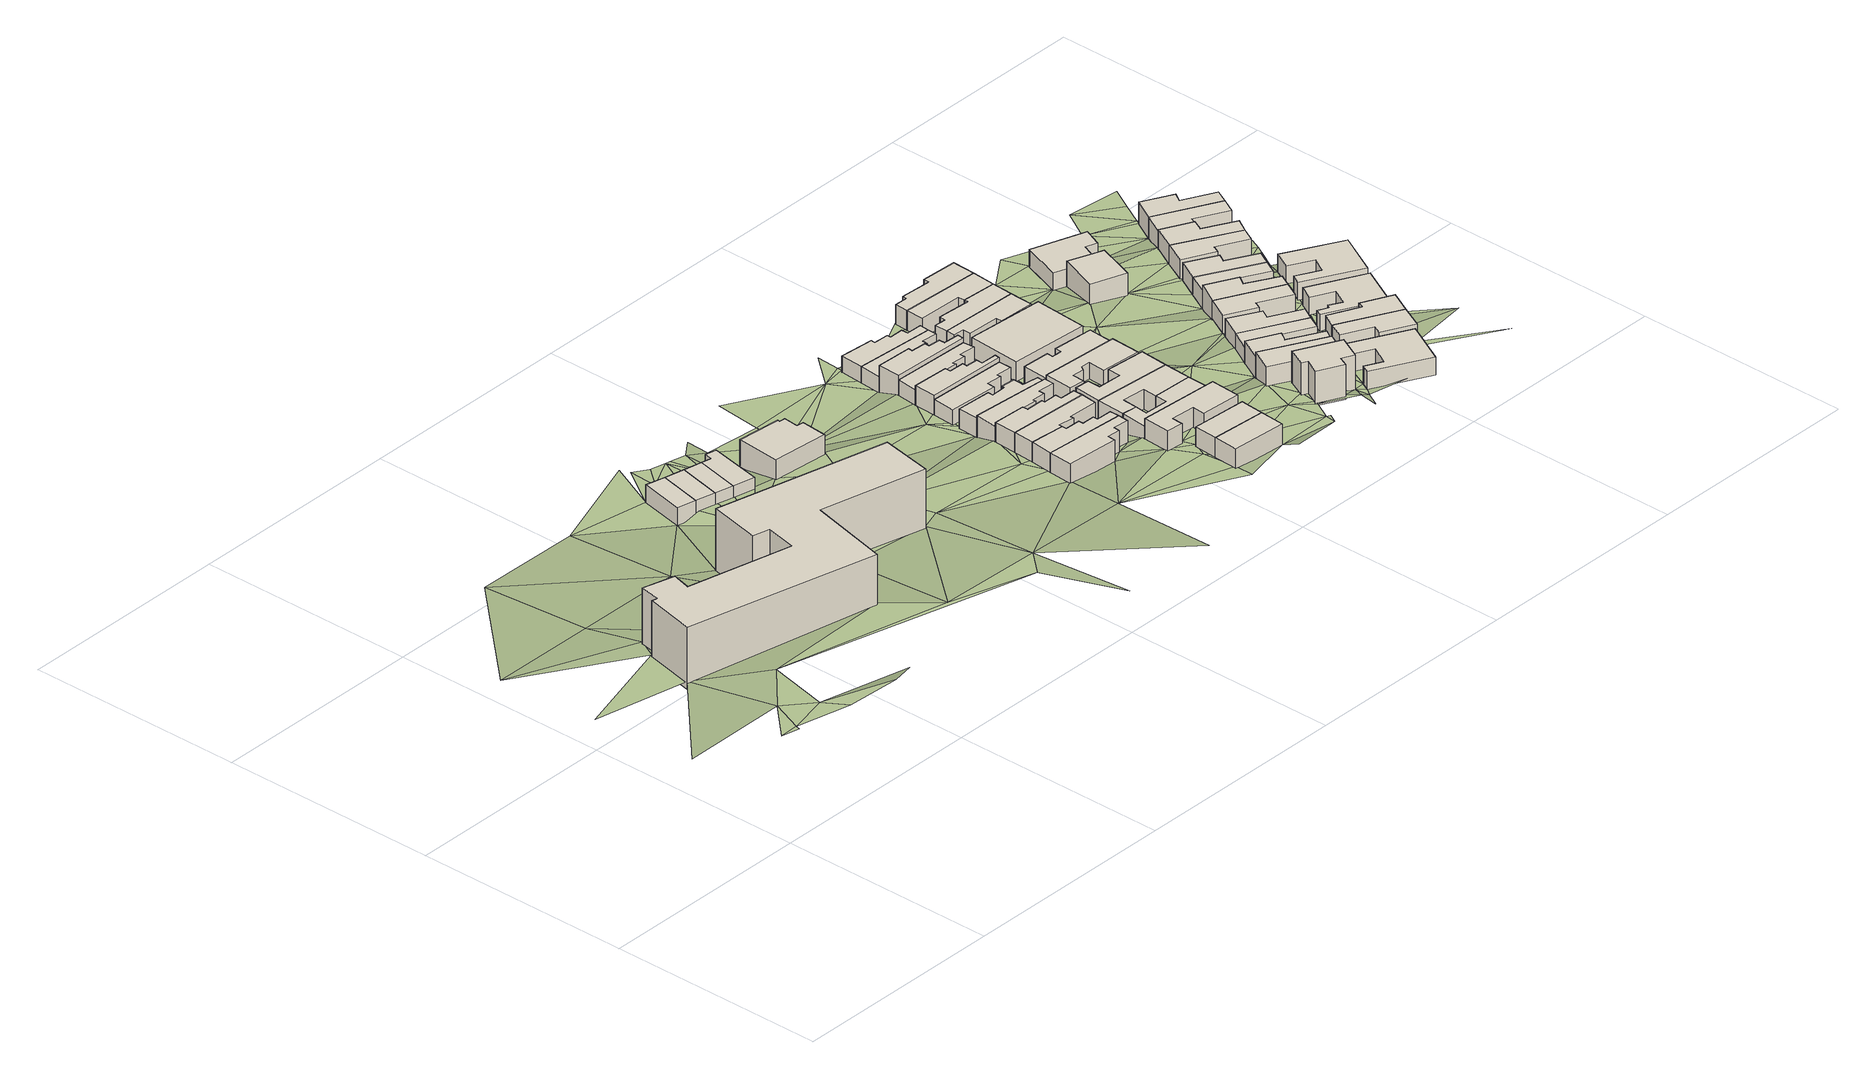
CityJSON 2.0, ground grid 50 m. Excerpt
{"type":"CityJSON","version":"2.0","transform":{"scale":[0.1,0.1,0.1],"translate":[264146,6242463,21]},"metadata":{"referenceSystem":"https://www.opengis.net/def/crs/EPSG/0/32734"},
"CityObjects":{
"building1":{"type":"Building","attributes":{"address":"Mountain Road Woodstock 7925 Cape Town","building":"hospital","building:use":"residential","building:levels":"4","building:flats":"75","footprint":{"type":"Polygon"},"plus_code":"C8X3XMXJ+XPR","ground_height":28.37,"building_height":12.5,"roof_height":40.87},"geometry":[{"type":"Solid","lod":"1","boundaries":[[[[0,1,2,3]],[[1,4,5,2]],[[4,6,7,5]],[[6,8,9,7]],[[8,10,11,9]],[[10,12,13,11]],[[12,14,15,13]],[[14,16,17,15]],[[16,18,19,17]],[[18,20,21,19]],[[20,22,23,21]],[[22,24,25,23]],[[24,26,27,25]],[[26,0,3,27]],[[3,2,5,7,9,11,13,15,17,19,21,23,25,27]],[[26,24,22,20,18,16,14,12,10,8,6,4,1,0]]]]}]},
"building2":{"type":"Building","attributes":{"address":"12 Earl Street Cape Town","building":"house","building:levels":"1","footprint":{"type":"Polygon"},"plus_code":"C9XRXGX6+X6X","ground_height":24.32,"building_height":4.1,"roof_height":28.42},"geometry":[{"type":"Solid","lod":"1","boundaries":[[[[28,29,30,31]],[[29,32,33,30]],[[32,34,35,33]],[[34,28,31,35]],[[31,30,33,35]],[[34,32,29,28]]]]}]},
"building3":{"type":"Building","attributes":{"address":"10 Earl Street Cape Town","building":"house","building:levels":"1","footprint":{"type":"Polygon"},"plus_code":"CCX2XWXX+XCX","ground_height":24.32,"building_height":4.1,"roof_height":28.42},"geometry":[{"type":"Solid","lod":"1","boundaries":[[[[36,37,38,39]],[[37,29,30,38]],[[29,28,31,30]],[[28,36,39,31]],[[39,38,30,31]],[[28,29,37,36]]]]}]},
"building4":{"type":"Building","attributes":{"address":"8 Earl Street Cape Town","building":"house","building:levels":"1","footprint":{"type":"Polygon"},"plus_code":"CCX7X7XM+XVR","ground_height":24.32,"building_height":4.1,"roof_height":28.42},"geometry":[{"type":"Solid","lod":"1","boundaries":[[[[40,41,42,43]],[[41,37,38,42]],[[37,36,39,38]],[[36,40,43,39]],[[43,42,38,39]],[[36,37,41,40]]]]}]},
"building5":{"type":"Building","attributes":{"address":"6 Earl Street Cape Town","building":"house","building:levels":"1","footprint":{"type":"Polygon"},"plus_code":"CCXFXWX7+XWX","ground_height":24.32,"building_height":4.1,"roof_height":28.42},"geometry":[{"type":"Solid","lod":"1","boundaries":[[[[44,45,43,42]],[[45,46,47,43]],[[46,48,49,47]],[[48,50,51,49]],[[50,52,53,51]],[[52,44,42,53]],[[42,43,47,49,51,53]],[[52,50,48,46,45,44]]]]}]},
"building6":{"type":"Building","attributes":{"address":"16 Mountain Road Woodstock Cape Town","building":"house","building:levels":"1","footprint":{"type":"Polygon"},"plus_code":"CFX5XFXX+XFR","ground_height":25.91,"building_height":4.1,"roof_height":30.01},"geometry":[{"type":"Solid","lod":"1","boundaries":[[[[54,55,56,57]],[[55,58,59,56]],[[58,60,61,59]],[[60,62,63,61]],[[62,64,65,63]],[[64,66,67,65]],[[66,68,69,67]],[[68,54,57,69]],[[57,56,59,61,63,65,67,69]],[[68,66,64,62,60,58,55,54]]]]}]},
"building7":{"type":"Building","attributes":{"address":"57 Mountain Road Woodstock Cape Town","building":"house","building:levels":"1","footprint":{"type":"Polygon"},"plus_code":"CHX4X2XF+X6X","ground_height":26.83,"building_height":4.1,"roof_height":30.93},"geometry":[{"type":"Solid","lod":"1","boundaries":[[[[70,71,72,73]],[[71,74,75,72]],[[74,76,77,75]],[[76,78,79,77]],[[78,80,81,79]],[[80,82,83,81]],[[82,84,85,83]],[[84,70,73,85]],[[73,72,75,77,79,81,83,85]],[[84,82,80,78,76,74,71,70]]]]}]},
"building8":{"type":"Building","attributes":{"address":"55 Mountain Road Woodstock Cape Town","building":"house","building:levels":"1","footprint":{"type":"Polygon"},"plus_code":"CHX2XCXJ+XCR","ground_height":26.83,"building_height":4.1,"roof_height":30.93},"geometry":[{"type":"Solid","lod":"1","boundaries":[[[[70,84,85,73]],[[84,86,87,85]],[[86,88,89,87]],[[88,90,91,89]],[[90,92,93,91]],[[92,94,95,93]],[[94,96,97,95]],[[96,98,99,97]],[[98,100,101,99]],[[100,70,73,101]],[[73,85,87,89,91,93,95,97,99,101]],[[100,98,96,94,92,90,88,86,84,70]]]]}]},
"building9":{"type":"Building","attributes":{"address":"53 Mountain Road Woodstock Cape Town","building":"house","building:levels":"1","footprint":{"type":"Polygon"},"plus_code":"CHX4XRXV+X2V","ground_height":26.83,"building_height":4.1,"roof_height":30.93},"geometry":[{"type":"Solid","lod":"1","boundaries":[[[[100,98,99,101]],[[98,102,103,99]],[[102,104,105,103]],[[104,106,107,105]],[[106,108,109,107]],[[108,110,111,109]],[[110,112,113,111]],[[112,100,101,113]],[[101,99,103,105,107,109,111,113]],[[112,110,108,106,104,102,98,100]]]]}]},
"building10":{"type":"Building","attributes":{"address":"51 Mountain Road Woodstock Cape Town","building":"house","building:levels":"1","footprint":{"type":"Polygon"},"plus_code":"CHX3X8XG+X7R","ground_height":26.83,"building_height":4.1,"roof_height":30.93},"geometry":[{"type":"Solid","lod":"1","boundaries":[[[[112,110,111,113]],[[110,114,115,111]],[[114,116,117,115]],[[116,118,119,117]],[[118,120,121,119]],[[120,122,123,121]],[[122,124,125,123]],[[124,126,127,128,125]],[[126,129,130,131,128,127]],[[129,112,113,131,130]],[[113,111,115,117,119,121,123,125,128,131]],[[129,126,124,122,120,118,116,114,110,112]]]]}]},
"building11":{"type":"Building","attributes":{"address":"49 Mountain Road Woodstock Cape Town","building":"house","building:levels":"1","footprint":{"type":"Polygon"},"plus_code":"CHX5XGXJ+X7R","ground_height":25.94,"building_height":4.1,"roof_height":30.04},"geometry":[{"type":"Solid","lod":"1","boundaries":[[[[132,133,127,130]],[[133,134,135,127]],[[134,136,137,135]],[[136,138,139,137]],[[138,140,141,139]],[[140,142,143,141]],[[142,144,145,143]],[[144,146,147,145]],[[146,148,149,150,147]],[[148,151,152,153,150,149]],[[151,132,130,153,152]],[[130,127,135,137,139,141,143,145,147,150,153]],[[151,148,146,144,142,140,138,136,134,133,132]]]]}]},
"building12":{"type":"Building","attributes":{"address":"47 Mountain Road Woodstock Cape Town","building":"house","building:levels":"1","footprint":{"type":"Polygon"},"plus_code":"CHX3XVXX+XWR","ground_height":25.27,"building_height":4.1,"roof_height":29.37},"geometry":[{"type":"Solid","lod":"1","boundaries":[[[[151,148,149,152]],[[148,154,155,149]],[[154,156,157,155]],[[156,158,159,157]],[[158,160,161,159]],[[160,162,163,161]],[[162,164,165,163]],[[164,166,167,165]],[[166,168,169,167]],[[168,151,152,169]],[[152,149,155,157,159,161,163,165,167,169]],[[168,166,164,162,160,158,156,154,148,151]]]]}]},
"building13":{"type":"Building","attributes":{"address":"45 Mountain Road Woodstock Cape Town","building":"house","building:levels":"1","footprint":{"type":"Polygon"},"plus_code":"CHX6X5X7+XJX","ground_height":24.28,"building_height":4.1,"roof_height":28.38},"geometry":[{"type":"Solid","lod":"1","boundaries":[[[[170,171,172,173]],[[171,174,175,172]],[[174,176,177,175]],[[176,178,179,177]],[[178,180,181,179]],[[180,182,183,181]],[[182,184,185,183]],[[184,170,173,185]],[[173,172,175,177,179,181,183,185]],[[184,182,180,178,176,174,171,170]]]]}]},
"building14":{"type":"Building","attributes":{"address":"43 Mountain Road Woodstock Cape Town","building":"house","building:levels":"1","footprint":{"type":"Polygon"},"plus_code":"CHX3X4X6+X9V","ground_height":25.27,"building_height":4.1,"roof_height":29.37},"geometry":[{"type":"Solid","lod":"1","boundaries":[[[[171,170,173,186,187,172]],[[170,188,189,186,173]],[[188,190,191,189]],[[190,192,193,191]],[[192,194,195,193]],[[194,196,197,195]],[[196,198,199,197]],[[198,200,201,202,199]],[[200,203,204,205,202,201]],[[203,171,172,187,205,204]],[[187,186,189,191,193,195,197,199,202,205]],[[203,200,198,196,194,192,190,188,170,171]]]]}]},
"building15":{"type":"Building","attributes":{"address":"28 Brabant Road Woodstock Cape Town","building":"house","building:levels":"1","footprint":{"type":"Polygon"},"plus_code":"CJX5X3XV+X7V","ground_height":27.68,"building_height":4.1,"roof_height":31.78},"geometry":[{"type":"Solid","lod":"1","boundaries":[[[[206,207,208,209]],[[207,210,211,208]],[[210,212,213,211]],[[212,206,209,213]],[[209,208,211,213]],[[212,210,207,206]]]]}]},
"building16":{"type":"Building","attributes":{"address":"41 Mountain Road Woodstock Cape Town","building":"house","building:levels":"1","footprint":{"type":"Polygon"},"plus_code":"CHX6XRX6+X4X","ground_height":24.28,"building_height":4.1,"roof_height":28.38},"geometry":[{"type":"Solid","lod":"1","boundaries":[[[[203,200,201,204]],[[200,214,215,201]],[[214,216,217,215]],[[216,218,219,217]],[[218,220,221,219]],[[220,222,223,221]],[[222,224,225,223]],[[224,226,227,225]],[[226,228,229,227]],[[228,203,204,229]],[[204,201,215,217,219,221,223,225,227,229]],[[228,226,224,222,220,218,216,214,200,203]]]]}]},
"building17":{"type":"Building","attributes":{"address":"26 Brabant Road Woodstock Cape Town","building":"house","building:levels":"1","footprint":{"type":"Polygon"},"plus_code":"CJX5XFX6+XWV","ground_height":27.68,"building_height":4.1,"roof_height":31.78},"geometry":[{"type":"Solid","lod":"1","boundaries":[[[[206,212,213,209]],[[212,230,231,213]],[[230,232,233,231]],[[232,206,209,233]],[[209,213,231,233]],[[232,230,212,206]]]]}]},
"building18":{"type":"Building","attributes":{"address":"39 Mountain Road Woodstock Cape Town","building":"house","building:levels":"1","footprint":{"type":"Polygon"},"plus_code":"CHX5X3XW+XQV","ground_height":25.27,"building_height":4.1,"roof_height":29.37},"geometry":[{"type":"Solid","lod":"1","boundaries":[[[[234,235,227,236,237,229]],[[235,238,239,236,227]],[[238,240,241,239]],[[240,242,243,241]],[[242,244,245,243]],[[244,246,247,245]],[[246,248,249,247]],[[248,250,251,252,249]],[[250,253,254,255,252,251]],[[253,234,229,237,255,254]],[[237,236,239,241,243,245,247,249,252,255]],[[253,250,248,246,244,242,240,238,235,234]]]]}]},
"building19":{"type":"Building","attributes":{"address":"24 Brabant Road Woodstock Cape Town","building":"house","building:levels":"1","footprint":{"type":"Polygon"},"plus_code":"CJX4X4XR+XVV","ground_height":27.68,"building_height":4.1,"roof_height":31.78},"geometry":[{"type":"Solid","lod":"1","boundaries":[[[[256,257,258,259,260,261]],[[257,262,263,259,258]],[[262,264,265,263]],[[264,266,267,265]],[[266,268,269,267]],[[268,270,271,269]],[[270,272,273,271]],[[272,256,261,260,273]],[[260,259,263,265,267,269,271,273]],[[272,270,268,266,264,262,257,256]]]]}]},
"building20":{"type":"Building","attributes":{"address":"37 Mountain Road Woodstock Cape Town","building":"house","building:levels":"1","footprint":{"type":"Polygon"},"plus_code":"CHX7XCXJ+XJX","ground_height":22.69,"building_height":4.1,"roof_height":26.79},"geometry":[{"type":"Solid","lod":"1","boundaries":[[[[253,250,251,254]],[[250,274,275,251]],[[274,276,277,275]],[[276,278,279,277]],[[278,280,281,279]],[[280,282,283,281]],[[282,284,285,283]],[[284,286,287,285]],[[286,288,289,287]],[[288,253,254,289]],[[254,251,275,277,279,281,283,285,287,289]],[[288,286,284,282,280,278,276,274,250,253]]]]}]},
"building21":{"type":"Building","attributes":{"address":"22 Brabant Road Cape Town","building":"house","building:levels":"1","footprint":{"type":"Polygon"},"plus_code":"CJX4X9XM+XQR","ground_height":25.94,"building_height":4.1,"roof_height":30.04},"geometry":[{"type":"Solid","lod":"1","boundaries":[[[[290,291,292,261]],[[291,293,294,292]],[[293,295,296,294]],[[295,297,298,296]],[[297,299,300,298]],[[299,301,302,300]],[[301,303,258,302]],[[303,290,261,258]],[[261,292,294,296,298,300,302,258]],[[303,301,299,297,295,293,291,290]]]]}]},
"building22":{"type":"Building","attributes":{"address":"35 Mountain Road Woodstock Cape Town","building":"house","building:levels":"1","footprint":{"type":"Polygon"},"plus_code":"CHX5XVX5+X8R","ground_height":22.69,"building_height":4.1,"roof_height":26.79},"geometry":[{"type":"Solid","lod":"1","boundaries":[[[[288,286,287,289]],[[286,304,305,287]],[[304,306,307,305]],[[306,308,309,307]],[[308,310,311,309]],[[310,312,313,311]],[[312,314,315,313]],[[314,316,317,315]],[[316,318,319,317]],[[318,288,289,319]],[[289,287,305,307,309,311,313,315,317,319]],[[318,316,314,312,310,308,306,304,286,288]]]]}]},
"building23":{"type":"Building","attributes":{"address":"20 Brabant Road Cape Town","building":"house","building:levels":"1","footprint":{"type":"Polygon"},"plus_code":"CJX8X2X7+XVV","ground_height":25.94,"building_height":4.1,"roof_height":30.04},"geometry":[{"type":"Solid","lod":"1","boundaries":[[[[291,320,321,292]],[[320,322,323,321]],[[322,301,302,323]],[[301,299,300,302]],[[299,324,325,300]],[[324,326,327,325]],[[326,293,294,327]],[[293,291,292,294]],[[292,321,323,302,300,325,327,294]],[[293,326,324,299,301,322,320,291]]]]}]},
"building24":{"type":"Building","attributes":{"address":"18 Brabant Road Cape Town","building":"house","building:levels":"1","footprint":{"type":"Polygon"},"plus_code":"CJX5X5X7+XJR","ground_height":25.94,"building_height":4.1,"roof_height":30.04},"geometry":[{"type":"Solid","lod":"1","boundaries":[[[[320,328,329,321]],[[328,330,331,329]],[[330,332,333,331]],[[332,334,335,333]],[[334,336,337,335]],[[336,338,339,337]],[[338,322,323,339]],[[322,320,321,323]],[[321,329,331,333,335,337,339,323]],[[322,338,336,334,332,330,328,320]]]]}]},
"building25":{"type":"Building","attributes":{"address":"16B Brabant Road Cape Town","building":"house","building:levels":"1","footprint":{"type":"Polygon"},"plus_code":"CJXCXCXX+X7W","ground_height":25.06,"building_height":4.1,"roof_height":29.16},"geometry":[{"type":"Solid","lod":"1","boundaries":[[[[340,341,342,343,344,345]],[[341,346,347,343,342]],[[346,348,349,347]],[[348,350,351,349]],[[350,352,353,351]],[[352,354,355,353]],[[354,356,357,355]],[[356,358,359,357]],[[358,360,361,359]],[[360,340,345,344,361]],[[344,343,347,349,351,353,355,357,359,361]],[[360,358,356,354,352,350,348,346,341,340]]]]}]},
"building26":{"type":"Building","attributes":{"address":"16A Brabant Road Cape Town","building":"house","building:levels":"1","footprint":{"type":"Polygon"},"plus_code":"CJX6X7XV+X9V","ground_height":24.28,"building_height":4.1,"roof_height":28.38},"geometry":[{"type":"Solid","lod":"1","boundaries":[[[[341,340,345,342]],[[340,362,363,345]],[[362,364,365,363]],[[364,366,367,365]],[[366,368,369,367]],[[368,370,371,369]],[[370,372,373,371]],[[372,341,342,373]],[[342,345,363,365,367,369,371,373]],[[372,370,368,366,364,362,340,341]]]]}]},
"building27":{"type":"Building","attributes":{"address":"Brabant Road Woodstock Cape Town","building":"house","building:levels":"1","footprint":{"type":"Polygon"},"plus_code":"CJX7X3X7+X5X","ground_height":24.28,"building_height":4.1,"roof_height":28.38},"geometry":[{"type":"Solid","lod":"1","boundaries":[[[[374,375,376,377]],[[375,378,379,376]],[[378,380,381,379]],[[380,374,377,381]],[[377,376,379,381]],[[380,378,375,374]]]]}]},
"building28":{"type":"Building","attributes":{"address":"12 Brabant Road Woodstock Cape Town","building":"house","building:levels":"1","footprint":{"type":"Polygon"},"plus_code":"CJX9X2XX+X8X","ground_height":22.69,"building_height":4.1,"roof_height":26.79},"geometry":[{"type":"Solid","lod":"1","boundaries":[[[[382,383,384,385]],[[383,386,387,384]],[[386,388,389,387]],[[388,390,391,389]],[[390,392,393,391]],[[392,394,395,393]],[[394,396,397,395]],[[396,382,385,397]],[[385,384,387,389,391,393,395,397]],[[396,394,392,390,388,386,383,382]]]]}]},
"building29":{"type":"Building","attributes":{"address":"10 Brabant Road Woodstock Cape Town","building":"house","building:levels":"1","footprint":{"type":"Polygon"},"plus_code":"CJX7XXX4+X7W","ground_height":22.69,"building_height":4.1,"roof_height":26.79},"geometry":[{"type":"Solid","lod":"1","boundaries":[[[[398,399,400,401]],[[399,402,403,400]],[[402,404,405,403]],[[404,406,407,405]],[[406,408,409,407]],[[408,383,384,409]],[[383,382,385,384]],[[382,398,401,385]],[[401,400,403,405,407,409,384,385]],[[382,383,408,406,404,402,399,398]]]]}]},
"building30":{"type":"Building","attributes":{"address":"8 Brabant Road Woodstock Cape Town","building":"house","building:levels":"1","footprint":{"type":"Polygon"},"plus_code":"CJX8X8X8+XQX","ground_height":22.69,"building_height":4.1,"roof_height":26.79},"geometry":[{"type":"Solid","lod":"1","boundaries":[[[[410,411,412,413]],[[411,414,415,412]],[[414,416,417,415]],[[416,399,400,417]],[[399,398,401,400]],[[398,410,413,401]],[[413,412,415,417,400,401]],[[398,399,416,414,411,410]]]]}]},
"building31":{"type":"Building","attributes":{"address":"6 Brabant Road Woodstock Cape Town","building":"house","building:levels":"1","footprint":{"type":"Polygon"},"plus_code":"CJX8XFXX+XVX","ground_height":22.69,"building_height":4.1,"roof_height":26.79},"geometry":[{"type":"Solid","lod":"1","boundaries":[[[[410,418,419,413]],[[418,420,421,419]],[[420,422,423,421]],[[422,424,425,423]],[[424,426,427,425]],[[426,428,429,427]],[[428,411,412,429]],[[411,410,413,412]],[[413,419,421,423,425,427,429,412]],[[411,428,426,424,422,420,418,410]]]]}]},
"building32":{"type":"Building","attributes":{"address":"33 Brabant Road Woodstock Cape Town","building":"house","building:levels":"2","footprint":{"type":"Polygon"},"plus_code":"CMXHX4XR+XPV","ground_height":26.85,"building_height":6.9,"roof_height":33.75},"geometry":[{"type":"Solid","lod":"1","boundaries":[[[[430,431,432,433]],[[431,434,435,432]],[[434,436,437,435]],[[436,438,439,437]],[[438,440,441,439]],[[440,442,443,441]],[[442,444,445,443]],[[444,430,433,445]],[[433,432,435,437,439,441,443,445]],[[444,442,440,438,436,434,431,430]]]]}]},
"building33":{"type":"Building","attributes":{"address":"31 Brabant Road Woodstock Cape Town","building":"house","building:levels":"1","footprint":{"type":"Polygon"},"plus_code":"CMXGXRXX+X6X","ground_height":26.85,"building_height":4.1,"roof_height":30.95},"geometry":[{"type":"Solid","lod":"1","boundaries":[[[[446,447,448,449,450]],[[447,451,452,448]],[[451,453,454,452]],[[453,455,456,454]],[[455,457,458,459,456]],[[457,446,450,449,459,458]],[[449,448,452,454,456,459]],[[457,455,453,451,447,446]]]]}]},
"building34":{"type":"Building","attributes":{"address":"29 Plumer Road Woodstock Cape Town","building":"house","building:levels":"1","footprint":{"type":"Polygon"},"plus_code":"CMXPX7XP+XXW","ground_height":25.78,"building_height":4.1,"roof_height":29.88},"geometry":[{"type":"Solid","lod":"1","boundaries":[[[[460,461,450,462]],[[461,463,464,458,450]],[[463,465,466,467,458,464]],[[465,468,469,467,466]],[[468,470,471,469]],[[470,460,462,471]],[[462,450,458,467,469,471]],[[470,468,465,463,461,460]]]]}]},
"building35":{"type":"Building","attributes":{"address":"27 Plumer Road Woodstock Cape Town","building":"house","building:levels":"1","footprint":{"type":"Polygon"},"plus_code":"CMXRX8X7+XWX","ground_height":24.27,"building_height":4.1,"roof_height":28.37},"geometry":[{"type":"Solid","lod":"1","boundaries":[[[[472,460,473,474]],[[460,470,475,473]],[[470,476,477,475]],[[476,478,479,477]],[[478,480,481,479]],[[480,472,474,481]],[[474,473,475,477,479,481]],[[480,478,476,470,460,472]]]]}]},
"building36":{"type":"Building","attributes":{"address":"50 Fairview Avenue Woodstock Cape Town","building":"house","building:levels":"1","footprint":{"type":"Polygon"},"plus_code":"CPX9X3X8+XWX","ground_height":25.78,"building_height":4.1,"roof_height":29.88},"geometry":[{"type":"Solid","lod":"1","boundaries":[[[[482,483,484,485]],[[483,486,487,484]],[[486,488,489,487]],[[488,490,491,489]],[[490,492,493,491]],[[492,494,495,493]],[[494,496,497,495]],[[496,482,485,497]],[[485,484,487,489,491,493,495,497]],[[496,494,492,490,488,486,483,482]]]]}]},
"building37":{"type":"Building","attributes":{"address":"25 Plumer Road Woodstock Cape Town","building":"house","building:levels":"1","footprint":{"type":"Polygon"},"plus_code":"CMXXXMXQ+X2V","ground_height":24.27,"building_height":4.1,"roof_height":28.37},"geometry":[{"type":"Solid","lod":"1","boundaries":[[[[472,480,481,474]],[[480,498,499,481]],[[498,500,501,499]],[[500,502,503,501]],[[502,504,505,503]],[[504,472,474,505]],[[474,481,499,501,503,505]],[[504,502,500,498,480,472]]]]}]},
"building38":{"type":"Building","attributes":{"building":"house","building:levels":"1","footprint":{"type":"Polygon"},"plus_code":"CMXJX3XX+X7W","ground_height":23.47,"building_height":4.1,"roof_height":27.57},"geometry":[{"type":"Solid","lod":"1","boundaries":[[[[506,507,508,509,510,511]],[[507,512,513,509,508]],[[512,514,515,513]],[[514,516,517,515]],[[516,506,511,510,517]],[[510,509,513,515,517]],[[516,514,512,507,506]]]]}]},
"building39":{"type":"Building","attributes":{"address":"48B Fairview Avenue Woodstock Cape Town","building":"house","building:levels":"1","footprint":{"type":"Polygon"},"plus_code":"CPXFXWXQ+XRR","ground_height":25.78,"building_height":4.1,"roof_height":29.88},"geometry":[{"type":"Solid","lod":"1","boundaries":[[[[518,519,520,521]],[[519,522,523,520]],[[522,524,525,523]],[[524,526,527,525]],[[526,528,529,527]],[[528,518,521,529]],[[521,520,523,525,527,529]],[[528,526,524,522,519,518]]]]}]},
"building40":{"type":"Building","attributes":{"address":"23 Plumer Road Woodstock Cape Town","building":"house","building:levels":"1","footprint":{"type":"Polygon"},"plus_code":"CPX4XHX8+XWX","ground_height":24.27,"building_height":4.1,"roof_height":28.37},"geometry":[{"type":"Solid","lod":"1","boundaries":[[[[530,531,532,533]],[[531,534,535,532]],[[534,536,537,535]],[[536,538,539,537]],[[538,540,541,539]],[[540,530,533,541]],[[533,532,535,537,539,541]],[[540,538,536,534,531,530]]]]}]},
"building41":{"type":"Building","attributes":{"address":"48A Fairview Avenue Woodstock Cape Town","building":"house","building:levels":"1","footprint":{"type":"Polygon"},"plus_code":"CPXJX7XC+XJW","ground_height":25.78,"building_height":4.1,"roof_height":29.88},"geometry":[{"type":"Solid","lod":"1","boundaries":[[[[542,543,521,520]],[[543,544,545,521]],[[544,546,547,545]],[[546,548,549,547]],[[548,550,551,549]],[[550,542,520,551]],[[520,521,545,547,549,551]],[[550,548,546,544,543,542]]]]}]},
"building42":{"type":"Building","attributes":{"address":"21 Plumer Road Woodstock Cape Town","building":"house","building:levels":"1","footprint":{"type":"Polygon"},"plus_code":"CPX7XFXF+XWX","ground_height":24.27,"building_height":4.1,"roof_height":28.37},"geometry":[{"type":"Solid","lod":"1","boundaries":[[[[552,553,554,533,555,556]],[[553,557,541,533,554]],[[557,558,559,541]],[[558,560,561,559]],[[560,562,563,561]],[[562,552,556,555,563]],[[555,533,541,559,561,563]],[[562,560,558,557,553,552]]]]}]},
"building43":{"type":"Building","attributes":{"building":"house","building:levels":"1","footprint":{"type":"Polygon"},"plus_code":"CMXQX2X2+XVW","ground_height":21.67,"building_height":4.1,"roof_height":25.77},"geometry":[{"type":"Solid","lod":"1","boundaries":[[[[506,516,564,511]],[[516,565,566,564]],[[565,567,568,566]],[[567,569,570,568]],[[569,571,572,570]],[[571,573,574,572]],[[573,506,511,574]],[[511,564,566,568,570,572,574]],[[573,571,569,567,565,516,506]]]]}]},
"building44":{"type":"Building","attributes":{"address":"19 Plumer Road Woodstock Cape Town","building":"house","building:levels":"1","footprint":{"type":"Polygon"},"plus_code":"CPX9XGXW+XHR","ground_height":22.92,"building_height":4.1,"roof_height":27.02},"geometry":[{"type":"Solid","lod":"1","boundaries":[[[[575,552,556,576]],[[552,562,577,556]],[[562,578,579,577]],[[578,580,581,579]],[[580,582,583,581]],[[582,575,576,583]],[[576,556,577,579,581,583]],[[582,580,578,562,552,575]]]]}]},
"building45":{"type":"Building","attributes":{"address":"48 Fairview Avenue Woodstock Cape Town","building":"house","building:levels":"1","footprint":{"type":"Polygon"},"plus_code":"CPXXXJXX+XPR","ground_height":23.75,"building_height":4.1,"roof_height":27.85},"geometry":[{"type":"Solid","lod":"1","boundaries":[[[[584,585,586,587]],[[585,588,589,586]],[[588,590,591,589]],[[590,592,593,591]],[[592,594,595,593]],[[594,596,597,595]],[[596,598,599,597]],[[598,600,601,599]],[[600,602,603,601]],[[602,584,587,603]],[[587,586,589,591,593,595,597,599,601,603]],[[602,600,598,596,594,592,590,588,585,584]]]]}]},
"building46":{"type":"Building","attributes":{"address":"17 Plumer Road Woodstock Cape Town","building":"house","building:levels":"1","footprint":{"type":"Polygon"},"plus_code":"CPXGXFXV+X4X","ground_height":22.92,"building_height":4.1,"roof_height":27.02},"geometry":[{"type":"Solid","lod":"1","boundaries":[[[[575,582,583,576]],[[582,604,605,583]],[[604,606,607,605]],[[606,608,609,607]],[[608,610,611,609]],[[610,575,576,611]],[[576,583,605,607,609,611]],[[610,608,606,604,582,575]]]]}]},
"building47":{"type":"Building","attributes":{"address":"15 Plumer Road Woodstock Cape Town","building":"house","building:levels":"1","footprint":{"type":"Polygon"},"plus_code":"CPXMX5X2+XPW","ground_height":22.92,"building_height":4.1,"roof_height":27.02},"geometry":[{"type":"Solid","lod":"1","boundaries":[[[[612,613,614,615]],[[613,616,617,614]],[[616,618,619,617]],[[618,620,621,619]],[[620,622,623,621]],[[622,612,615,623]],[[615,614,617,619,621,623]],[[622,620,618,616,613,612]]]]}]},
"building48":{"type":"Building","attributes":{"address":"46 Fairview Avenue Woodstock Cape Town","building":"house","building:use":"residential","building:levels":"1","social_facility":"group_home","footprint":{"type":"Polygon"},"plus_code":"CQX7XJX4+XRX","ground_height":23.75,"building_height":4.1,"roof_height":27.85},"geometry":[{"type":"Solid","lod":"1","boundaries":[[[[624,625,626,627]],[[625,628,629,626]],[[628,630,631,629]],[[630,632,633,631]],[[632,634,635,633]],[[634,636,637,635]],[[636,638,639,637]],[[638,624,627,639]],[[627,626,629,631,633,635,637,639]],[[638,636,634,632,630,628,625,624]]]]}]},
"building49":{"type":"Building","attributes":{"address":"13 Plumer Road Woodstock Cape Town","building":"house","building:levels":"1","footprint":{"type":"Polygon"},"plus_code":"CPXRX5XX+XQX","ground_height":22.92,"building_height":4.1,"roof_height":27.02},"geometry":[{"type":"Solid","lod":"1","boundaries":[[[[640,612,641,615,642,643]],[[612,622,623,615,641]],[[622,644,645,623]],[[644,646,647,645]],[[646,648,649,647]],[[648,640,643,642,649]],[[642,615,623,645,647,649]],[[648,646,644,622,612,640]]]]}]},
"building50":{"type":"Building","attributes":{"address":"11 Plumer Road Woodstock Cape Town","building":"house","building:levels":"1","footprint":{"type":"Polygon"},"plus_code":"CPXWXFXJ+XRW","ground_height":22.59,"building_height":4.1,"roof_height":26.69},"geometry":[{"type":"Solid","lod":"1","boundaries":[[[[650,651,643,652]],[[651,653,654,643]],[[653,655,656,654]],[[655,657,658,656]],[[657,659,660,658]],[[659,650,652,660]],[[652,643,654,656,658,660]],[[659,657,655,653,651,650]]]]}]},
"building51":{"type":"Building","attributes":{"address":"9 Plumer Road Woodstock Cape Town","building":"house","building:levels":"1","footprint":{"type":"Polygon"},"plus_code":"CQX3XCXW+XJW","ground_height":22.59,"building_height":4.1,"roof_height":26.69},"geometry":[{"type":"Solid","lod":"1","boundaries":[[[[661,662,660,652]],[[662,663,664,660]],[[663,665,666,664]],[[665,667,668,666]],[[667,669,670,668]],[[669,661,652,670]],[[652,660,664,666,668,670]],[[669,667,665,663,662,661]]]]}]},
"terrain1":{"type":"TINRelief","geometry":[{"type":"CompositeSurface","lod":"1","boundaries":[[[671,672,673]],[[674,675,676]],[[676,675,673]],[[677,671,678]],[[673,675,679]],[[680,679,675]],[[681,682,678]],[[673,683,671]],[[679,683,673]],[[682,681,684]],[[682,684,685]],[[679,680,686]],[[681,678,687]],[[688,679,686]],[[684,681,689]],[[683,690,671]],[[684,689,691]],[[692,689,693]],[[691,685,684]],[[692,693,694]],[[689,692,691]],[[695,690,683]],[[696,685,691]],[[697,692,694]],[[1,691,692]],[[683,698,695]],[[691,1,34]],[[34,696,691]],[[699,690,695]],[[690,699,700]],[[1,701,34]],[[696,34,32]],[[695,702,699]],[[700,699,702]],[[696,32,703]],[[701,704,34]],[[705,701,1]],[[706,695,698]],[[704,701,707]],[[695,706,702]],[[707,701,708]],[[32,29,709]],[[710,706,698]],[[711,32,709]],[[708,701,712]],[[709,29,37]],[[709,713,711]],[[714,712,701]],[[715,709,37]],[[713,709,715]],[[41,715,37]],[[706,716,702]],[[705,717,701]],[[717,714,701]],[[718,41,719]],[[718,715,41]],[[702,716,705]],[[720,715,718]],[[712,714,66]],[[712,66,48]],[[721,720,718]],[[718,48,721]],[[48,722,721]],[[48,66,722]],[[723,716,706]],[[724,725,706]],[[721,722,726]],[[714,717,727]],[[716,728,705]],[[64,722,66]],[[706,725,723]],[[64,729,722]],[[730,717,705]],[[62,60,64]],[[60,58,55]],[[731,716,723]],[[64,60,729]],[[731,728,716]],[[727,717,732]],[[728,733,705]],[[55,727,732]],[[733,730,705]],[[60,55,734]],[[732,717,730]],[[60,734,729]],[[74,723,725]],[[735,728,731]],[[736,728,735]],[[729,734,737]],[[736,733,728]],[[55,732,738]],[[725,739,74]],[[738,740,55]],[[725,741,742]],[[743,734,55]],[[55,740,743]],[[730,744,732]],[[725,742,745]],[[725,745,739]],[[744,746,732]],[[732,746,747]],[[747,738,732]],[[94,748,749]],[[78,76,74]],[[748,104,750]],[[744,751,746]],[[748,94,104]],[[78,74,739]],[[752,753,754]],[[90,94,92]],[[104,94,90]],[[106,104,90]],[[753,122,754]],[[78,82,80]],[[755,754,756]],[[757,78,739]],[[756,754,122]],[[751,176,746]],[[82,78,757]],[[86,90,88]],[[106,90,108]],[[745,742,758]],[[734,743,759]],[[739,745,760]],[[118,122,120]],[[118,756,122]],[[761,162,751]],[[745,758,760]],[[734,759,762]],[[763,739,760]],[[108,90,86]],[[764,765,756]],[[82,757,766]],[[82,766,84]],[[762,767,734]],[[84,766,86]],[[742,741,210]],[[160,751,162]],[[756,118,764]],[[160,176,751]],[[768,734,767]],[[108,86,766]],[[118,116,114]],[[769,763,760]],[[766,770,108]],[[176,160,158]],[[764,118,771]],[[110,108,770]],[[772,773,763]],[[771,774,764]],[[200,198,196]],[[176,180,178]],[[775,118,114]],[[200,216,776]],[[158,180,176]],[[772,763,769]],[[777,110,770]],[[777,114,110]],[[771,118,775]],[[762,316,767]],[[216,200,196]],[[154,158,156]],[[114,777,775]],[[778,779,780]],[[192,196,194]],[[769,760,230]],[[158,184,180]],[[250,248,246]],[[781,782,779]],[[783,148,771]],[[196,220,216]],[[771,775,783]],[[767,316,784]],[[180,184,182]],[[274,250,276]],[[777,785,775]],[[220,218,216]],[[148,783,154]],[[158,154,786]],[[220,196,192]],[[778,781,779]],[[246,276,250]],[[158,786,184]],[[775,785,787]],[[190,188,192]],[[781,788,782]],[[783,786,154]],[[220,192,188]],[[246,244,242]],[[312,316,314]],[[312,784,316]],[[276,246,280]],[[170,184,789]],[[276,280,278]],[[784,312,790]],[[791,785,792]],[[222,220,224]],[[272,769,230]],[[786,789,184]],[[242,280,246]],[[170,789,188]],[[224,220,188]],[[787,785,791]],[[787,793,794]],[[188,789,224]],[[795,242,796]],[[797,798,210]],[[792,799,791]],[[242,795,280]],[[800,793,787]],[[312,801,790]],[[308,312,310]],[[800,787,791]],[[786,802,789]],[[210,803,212]],[[789,804,224]],[[280,284,282]],[[804,226,224]],[[308,801,312]],[[284,280,795]],[[226,804,795]],[[805,793,806]],[[806,793,800]],[[230,212,807]],[[304,308,306]],[[802,808,789]],[[795,804,809]],[[809,284,795]],[[807,272,230]],[[210,798,803]],[[801,308,810]],[[811,812,802]],[[328,800,791]],[[809,813,284]],[[308,304,810]],[[286,284,814]],[[804,815,809]],[[807,212,803]],[[813,814,284]],[[814,304,286]],[[802,812,808]],[[815,816,809]],[[256,272,817]],[[818,801,810]],[[304,814,819]],[[304,819,810]],[[808,374,789]],[[820,801,818]],[[821,815,804]],[[328,822,800]],[[819,818,810]],[[814,823,819]],[[817,272,807]],[[824,823,814]],[[798,825,803]],[[256,446,291]],[[807,803,826]],[[827,320,291]],[[815,821,828]],[[826,829,807]],[[320,827,328]],[[823,830,819]],[[831,807,829]],[[446,256,817]],[[375,821,804]],[[817,807,831]],[[822,328,827]],[[362,374,808]],[[827,291,446]],[[340,822,827]],[[826,832,829]],[[833,831,829]],[[834,823,835]],[[823,834,830]],[[831,836,817]],[[837,832,826]],[[838,817,836]],[[362,340,839]],[[840,821,375]],[[374,362,839]],[[446,841,827]],[[832,837,444]],[[832,444,842]],[[837,843,844]],[[839,375,374]],[[444,837,844]],[[531,340,827]],[[838,836,430]],[[494,444,844]],[[841,845,827]],[[492,444,494]],[[846,838,847]],[[430,444,492]],[[530,839,340]],[[847,838,430]],[[504,827,845]],[[840,375,848]],[[839,848,375]],[[844,849,494]],[[486,430,492]],[[531,827,504]],[[850,382,840]],[[340,531,530]],[[430,486,847]],[[492,488,486]],[[492,490,488]],[[398,382,850]],[[398,851,410]],[[486,483,847]],[[468,852,470]],[[851,418,410]],[[483,853,847]],[[848,850,840]],[[398,850,851]],[[522,853,483]],[[476,470,478]],[[839,854,848]],[[852,853,522]],[[470,852,478]],[[531,504,534]],[[483,526,522]],[[552,839,530]],[[852,522,519]],[[854,839,552]],[[519,478,852]],[[534,504,502]],[[850,848,855]],[[524,522,526]],[[526,483,482]],[[856,851,850]],[[478,519,857]],[[857,480,478]],[[502,500,858]],[[851,856,859]],[[858,534,502]],[[500,498,858]],[[860,480,857]],[[534,858,536]],[[480,860,498]],[[526,482,528]],[[854,552,575]],[[498,860,861]],[[857,862,860]],[[536,858,538]],[[858,498,538]],[[862,857,863]],[[864,498,861]],[[861,865,866]],[[854,575,610]],[[538,498,864]],[[864,861,866]],[[565,516,867]],[[868,854,610]],[[867,854,869]],[[870,860,862]],[[871,528,482]],[[859,856,872]],[[538,864,873]],[[874,875,876]],[[864,866,877]],[[868,869,854]],[[565,867,567]],[[538,873,540]],[[866,878,877]],[[540,873,879]],[[880,875,881]],[[540,879,874]],[[544,870,862]],[[875,874,881]],[[518,528,882]],[[569,872,856]],[[867,883,567]],[[879,884,874]],[[868,610,885]],[[883,867,869]],[[874,884,886]],[[885,610,608]],[[882,544,518]],[[886,881,874]],[[879,873,585]],[[870,544,882]],[[569,567,650]],[[881,886,887]],[[608,606,604]],[[886,884,632]],[[608,604,885]],[[884,634,632]],[[887,886,628]],[[567,883,650]],[[585,624,879]],[[650,872,569]],[[628,604,887]],[[620,888,885]],[[620,885,604]],[[889,604,628]],[[620,604,889]],[[890,872,650]],[[891,889,628]],[[892,872,893]],[[620,889,894]],[[872,890,893]],[[895,644,896]],[[897,620,894]],[[897,622,620]],[[896,898,899]],[[897,900,622]],[[893,901,892]],[[900,644,622]],[[898,896,644]],[[890,667,893]],[[901,902,892]],[[893,667,903]]]}]}
},
"vertices":[
[972,606,56],[575,699,56],[575,699,199],[972,606,199],[550,581,56],[550,581,199],[589,571,56],[589,571,199],[573,501,56],[573,501,199],[331,556,56],[331,556,199],[343,599,56],[343,599,199],[270,619,56],[270,619,199],[261,572,56],[261,572,199],[248,575,56],[248,575,199],[222,460,56],[222,460,199],[660,357,56],[660,357,199],[705,544,56],[705,544,199],[950,488,56],[950,488,199],
[716,874,33],[738,974,33],[738,974,74],[716,874,74],[694,984,33],[694,984,74],[672,884,33],[672,884,74],
[761,864,33],[783,964,33],[783,964,74],[761,864,74],
[803,854,33],[825,956,33],[825,956,74],[803,854,74],
[825,956,28],[803,854,28],[853,843,28],[853,843,74],[877,964,28],[877,964,74],[851,969,28],[851,969,74],[847,951,28],[847,951,74],
[1038,826,28],[1043,886,28],[1043,886,90],[1038,826,90],[1027,888,28],[1027,888,90],[1030,922,28],[1030,922,90],[1016,923,28],[1016,923,90],[1017,928,28],[1017,928,90],[916,937,28],[916,937,90],[907,837,28],[907,837,90],
[1268,447,49],[1264,392,49],[1264,392,99],[1268,447,99],[1385,384,49],[1385,384,99],[1386,401,49],[1386,401,99],[1416,399,49],[1416,399,99],[1417,413,49],[1417,413,99],[1453,410,49],[1453,410,99],[1455,435,49],[1455,435,99],
[1455,457,49],[1455,457,99],[1419,458,49],[1419,458,99],[1419,469,49],[1419,469,99],[1389,469,49],[1389,469,99],[1389,480,49],[1389,480,99],[1354,481,49],[1354,481,99],[1354,492,49],[1354,492,99],[1273,498,49],[1273,498,99],
[1354,499,49],[1354,499,99],[1391,495,49],[1391,495,99],[1391,502,49],[1391,502,99],[1460,500,49],[1460,500,99],[1464,537,49],[1464,537,99],[1276,546,49],[1276,546,99],
[1464,559,49],[1464,559,99],[1429,560,49],[1429,560,99],[1429,575,49],[1429,575,99],[1397,575,49],[1397,575,99],[1397,582,49],[1397,582,99],[1356,582,49],[1356,582,99],[1355,595,49],[1355,595,90],[1355,595,99],[1279,598,49],[1279,598,90],[1279,598,99],
[1279,598,33],[1355,595,33],[1362,595,33],[1362,595,90],[1361,601,33],[1361,601,90],[1398,599,33],[1398,599,90],[1398,605,33],[1398,605,90],[1429,605,33],[1429,605,90],[1429,617,33],[1429,617,90],[1468,615,33],[1468,615,90],[1469,638,33],[1469,638,84],[1469,638,90],[1284,650,33],[1284,650,84],[1284,650,90],
[1470,658,33],[1470,658,84],[1433,663,33],[1433,663,84],[1434,687,33],[1434,687,84],[1401,689,33],[1401,689,84],[1401,683,33],[1401,683,84],[1366,682,33],[1366,682,84],[1367,694,33],[1367,694,84],[1286,698,33],[1286,698,84],
[1474,760,33],[1290,766,33],[1290,766,74],[1474,760,74],[1287,715,33],[1287,715,74],[1401,709,33],[1401,709,74],[1402,726,33],[1402,726,74],[1437,724,33],[1437,724,74],[1437,733,33],[1437,733,74],[1474,731,33],[1474,731,74],
[1474,760,84],[1290,766,84],[1475,772,33],[1475,772,84],[1438,773,33],[1438,773,84],[1439,787,33],[1439,787,84],[1411,788,33],[1411,788,84],[1411,799,33],[1411,799,84],[1376,800,33],[1376,800,84],[1376,813,33],[1376,813,74],[1376,813,84],[1292,816,33],[1292,816,74],[1292,816,84],
[1509,234,59],[1506,178,59],[1506,178,108],[1509,234,108],[1632,169,59],[1632,169,108],[1636,226,59],[1636,226,108],
[1373,819,33],[1373,819,74],[1413,818,33],[1413,818,74],[1412,826,33],[1412,826,74],[1444,823,33],[1444,823,74],[1444,835,33],[1444,835,74],[1482,832,33],[1482,832,74],[1480,858,33],[1480,858,74],[1297,864,33],[1297,864,74],
[1640,280,59],[1640,280,108],[1513,288,59],[1513,288,108],
[1297,864,17],[1480,858,17],[1480,858,84],[1297,864,84],[1481,873,17],[1481,873,84],[1444,875,17],[1444,875,84],[1444,888,17],[1444,888,84],[1416,890,17],[1416,890,84],[1416,901,17],[1416,901,84],[1381,903,17],[1381,903,84],[1382,913,17],[1382,913,58],[1382,913,84],[1299,916,17],[1299,916,58],[1299,916,84],
[1656,370,59],[1470,381,59],[1470,381,90],[1470,381,108],[1656,370,108],[1656,370,90],[1466,318,59],[1466,318,108],[1504,315,59],[1504,315,108],[1506,341,59],[1506,341,108],[1561,337,59],[1561,337,108],[1559,308,59],[1559,308,108],[1652,302,59],[1652,302,108],
[1383,919,17],[1383,919,58],[1416,918,17],[1416,918,58],[1416,927,17],[1416,927,58],[1450,925,17],[1450,925,58],[1450,936,17],[1450,936,58],[1487,934,17],[1487,934,58],[1487,955,17],[1487,955,58],[1303,966,17],[1303,966,58],
[1656,370,41],[1658,434,41],[1658,434,90],[1565,437,41],[1565,437,90],[1564,409,41],[1564,409,90],[1508,411,41],[1508,411,90],[1511,440,41],[1511,440,90],[1476,443,41],[1476,443,90],[1470,381,41],
[1489,977,17],[1489,977,58],[1453,978,17],[1453,978,58],[1452,993,17],[1452,993,58],[1420,993,17],[1420,993,58],[1420,1002,17],[1420,1002,58],[1385,1003,17],[1385,1003,58],[1386,1013,17],[1386,1013,58],[1307,1019,17],[1307,1019,58],
[1661,496,41],[1661,496,90],[1479,509,41],[1479,509,90],[1513,474,41],[1513,474,90],[1567,470,41],[1567,470,90],
[1666,561,41],[1666,561,90],[1575,568,41],[1575,568,90],[1574,538,41],[1574,538,90],[1518,540,41],[1518,540,90],[1518,570,41],[1518,570,90],[1485,572,41],[1485,572,90],
[1672,642,25],[1490,653,25],[1490,653,74],[1490,653,82],[1672,642,82],[1672,642,74],[1486,587,25],[1486,587,82],[1522,585,25],[1522,585,82],[1524,613,25],[1524,613,82],[1551,612,25],[1551,612,82],[1557,621,25],[1557,621,82],[1578,620,25],[1578,620,82],[1576,580,25],[1576,580,82],[1669,574,25],[1669,574,82],
[1676,704,25],[1676,704,74],[1581,710,25],[1581,710,74],[1580,695,25],[1580,695,74],[1557,696,25],[1557,696,74],[1558,710,25],[1558,710,74],[1494,713,25],[1494,713,74],
[1677,724,25],[1685,846,25],[1685,846,74],[1677,724,74],[1504,858,25],[1504,858,74],[1496,736,25],[1496,736,74],
[1690,920,10],[1508,926,10],[1508,926,58],[1690,920,58],[1507,905,10],[1507,905,58],[1532,904,10],[1532,904,58],[1532,886,10],[1532,886,58],[1605,883,10],[1605,883,58],[1604,869,10],[1604,869,58],[1688,866,10],[1688,866,58],
[1693,969,10],[1613,973,10],[1613,973,58],[1693,969,58],[1613,964,10],[1613,964,58],[1537,969,10],[1537,969,58],[1534,954,10],[1534,954,58],[1508,956,10],[1508,956,58],
[1697,1023,10],[1511,1031,10],[1511,1031,58],[1697,1023,58],[1510,991,10],[1510,991,58],[1612,988,10],[1612,988,58],
[1699,1076,10],[1699,1076,58],[1616,1080,10],[1616,1080,58],[1615,1067,10],[1615,1067,58],[1544,1071,10],[1544,1071,58],[1543,1061,10],[1543,1061,58],[1513,1062,10],[1513,1062,58],
[1912,258,48],[1815,306,48],[1815,306,128],[1912,258,128],[1795,264,48],[1795,264,128],[1808,258,48],[1808,258,128],[1791,224,48],[1791,224,128],[1848,196,48],[1848,196,128],[1858,218,48],[1858,218,128],[1886,205,48],[1886,205,128],
[1800,386,41],[1774,336,41],[1774,336,99],[1800,386,99],[1800,386,89],[1842,300,41],[1842,300,99],[1854,322,41],[1854,322,99],[1925,285,41],[1925,285,99],[1940,313,41],[1940,313,89],[1940,313,99],
[1827,438,33],[1800,386,33],[1827,438,89],[1940,313,33],[1940,313,74],[1959,343,33],[1959,343,74],[1959,343,89],[1882,383,33],[1882,383,89],[1895,404,33],[1895,404,89],
[1853,485,33],[1827,438,74],[1853,485,74],[1895,404,74],[1904,419,33],[1904,419,74],[1976,383,33],[1976,383,74],[1991,413,33],[1991,413,74],
[2078,220,48],[1949,286,48],[1949,286,89],[2078,220,89],[1931,251,48],[1931,251,89],[1972,230,48],[1972,230,89],[1950,188,48],[1950,188,89],[1912,207,48],[1912,207,89],[1902,188,48],[1902,188,89],[2028,123,48],[2028,123,89],
[2007,442,33],[2007,442,74],[1937,478,33],[1937,478,74],[1948,498,33],[1948,498,74],[1879,535,33],[1879,535,74],
[1839,908,7],[1805,819,7],[1805,819,48],[1805,819,66],[1839,908,66],[1839,908,48],[1885,791,7],[1885,791,66],[1916,879,7],[1916,879,66],[1900,885,7],[1900,885,66],
[2118,280,48],[1981,349,48],[1981,349,89],[2118,280,89],[1964,314,48],[1964,314,89],[2030,282,48],[2030,282,89],[2022,263,48],[2022,263,89],[2093,228,48],[2093,228,89],
[1910,596,33],[1884,545,33],[1884,545,74],[1910,596,74],[1952,511,33],[1952,511,74],[1960,527,33],[1960,527,74],[2033,490,33],[2033,490,74],[2051,525,33],[2051,525,74],
[1981,349,40],[2118,280,40],[2143,329,40],[2143,329,89],[2074,362,40],[2074,362,89],[2069,348,40],[2069,348,89],[1999,381,40],[1999,381,89],
[1939,646,19],[1910,596,19],[1910,596,60],[1939,646,74],[1939,646,60],[2051,525,19],[2065,552,19],[2065,552,74],[1995,591,19],[1995,591,74],[2008,611,19],[2008,611,74],
[1900,885,48],[1921,933,7],[1921,933,48],[1947,924,7],[1947,924,48],[1965,966,7],[1965,966,48],[1843,1008,7],[1843,1008,48],[1811,918,7],[1811,918,48],
[1964,693,19],[1964,693,60],[2008,611,60],[2016,626,19],[2016,626,60],[2083,591,19],[2083,591,60],[2099,621,19],[2099,621,60],
[2145,346,28],[2192,437,28],[2192,437,69],[2145,346,69],[2066,500,28],[2066,500,69],[2049,468,28],[2049,468,69],[2098,443,28],[2098,443,69],[2080,407,28],[2080,407,69],[2052,422,28],[2052,422,69],[2048,415,28],[2048,415,69],[2024,426,28],[2024,426,69],[2017,411,28],[2017,411,69],
[2115,651,19],[2115,651,60],[2047,688,19],[2047,688,60],[2057,706,19],[2057,706,60],[1990,742,19],[1990,742,60],
[2019,803,16],[1994,752,16],[1994,752,60],[2019,803,60],[2064,717,16],[2064,717,60],[2072,733,16],[2072,733,60],[2141,699,16],[2141,699,60],[2157,729,16],[2157,729,60],
[2202,452,28],[2252,547,28],[2252,547,69],[2202,452,69],[2124,615,28],[2124,615,69],[2103,575,28],[2103,575,69],[2157,546,28],[2157,546,69],[2139,513,28],[2139,513,69],[2086,541,28],[2086,541,69],[2074,519,28],[2074,519,69],
[2047,855,16],[2019,803,57],[2047,855,60],[2047,855,57],[2174,759,16],[2174,759,60],[2103,797,16],[2103,797,60],[2115,821,16],[2115,821,60],
[2072,902,7],[2047,855,7],[2072,902,57],[2115,821,7],[2115,821,57],[2122,835,7],[2122,835,57],[2195,796,7],[2195,796,57],[2213,830,7],[2213,830,57],
[2072,902,6],[2213,830,6],[2228,860,6],[2228,860,57],[2155,897,6],[2155,897,57],[2167,917,6],[2167,917,57],[2099,952,6],[2099,952,57],
[222,460,74],[4,255,90],[253,255,91],[219,169,91],[222,179,91],[178,178,91],[4,505,74],[248,575,74],[316,202,91],[349,150,91],[270,619,74],[4,750,58],[348,342,91],[253,750,57],[253,1010,40],[455,127,109],[261,572,74],[525,154,91],[343,599,74],[660,357,87],[502,750,56],[550,581,74],[331,556,74],[573,501,74],[751,255,87],[502,1010,38],[589,571,74],[954,203,80],[751,505,70],[705,544,70],[751,750,52],[950,488,66],[746,1098,33],[716,874,52],[972,606,66],[1000,255,80],[761,864,52],[803,854,52],[751,1010,33],[1000,5,100],[754,1076,33],[853,843,52],[788,1055,33],[907,837,49],[824,1047,33],[1000,505,66],[1000,750,49],[851,969,33],[847,951,33],[835,1045,33],[871,1037,33],[911,1015,28],[1264,392,58],[1229,2,95],[1249,255,74],[914,1070,28],[1038,826,49],[1249,505,58],[1041,1004,28],[1284,650,43],[1268,447,58],[1249,750,43],[1279,598,58],[1249,1010,25],[1273,498,58],[1276,546,58],[1052,1110,28],[1292,816,43],[1466,318,67],[1297,864,43],[1506,136,67],[1506,178,67],[1299,916,25],[1286,698,43],[1498,255,67],[1287,715,43],[1290,766,43],[1354,492,58],[1354,481,58],[1354,499,58],[1367,694,43],[1355,595,58],[1356,582,58],[1362,595,58],[1361,601,58],[1398,599,49],[1470,381,67],[1509,234,67],[1303,966,25],[1513,288,67],[1366,682,43],[1307,1019,25],[1504,315,67],[1429,605,49],[1398,605,49],[1476,443,49],[1307,1029,25],[1310,1082,25],[1559,308,67],[1479,509,49],[1468,615,49],[1561,337,67],[1506,341,67],[1429,617,49],[1486,587,49],[1373,819,43],[1485,572,49],[1564,409,49],[1511,440,49],[1508,411,49],[1565,437,49],[1513,474,49],[1490,653,33],[1388,1025,17],[1518,570,49],[1494,713,33],[1522,585,49],[1567,470,49],[1496,736,33],[1388,1036,17],[1575,568,49],[1518,540,49],[1551,612,49],[1524,613,49],[1481,873,33],[1444,875,33],[1633,127,79],[1762,148,59],[1574,538,49],[1576,580,49],[1453,1032,17],[1558,710,33],[1765,173,59],[1504,858,33],[1557,621,49],[1578,620,49],[1747,255,59],[1581,710,33],[1507,905,17],[1498,1010,17],[1557,696,33],[1580,695,33],[1508,926,17],[1508,956,17],[1532,886,17],[1532,904,17],[1774,336,59],[1511,1031,17],[1510,991,17],[1513,1062,17],[1604,869,33],[1669,574,41],[1537,969,17],[1534,954,17],[1773,169,59],[1787,215,59],[1747,505,41],[1605,883,17],[1791,224,59],[1612,988,17],[1795,264,59],[1848,196,59],[1808,258,59],[1613,973,17],[1613,964,17],[1815,306,59],[1868,172,59],[1842,300,59],[1747,750,25],[1688,866,25],[1827,438,41],[1858,218,59],[1874,142,48],[1891,173,48],[1853,485,41],[1854,322,59],[1925,285,48],[1805,819,25],[2028,123,67],[1811,918,10],[1747,1010,10],[1959,343,48],[1940,313,48],[1885,791,19],[1839,908,10],[1843,1008,10],[1999,381,48],[1996,505,33],[1822,1064,10],[2017,411,33],[2024,426,33],[2074,362,48],[2069,348,48],[2049,468,33],[2048,415,33],[2052,422,33],[1916,879,19],[1994,752,19],[2019,803,19],[2145,346,40],[2241,114,55],[1994,1004,7],[2066,500,33],[2065,552,33],[2008,611,33],[1995,591,33],[2098,443,33],[2080,407,33],[2074,519,33],[2016,626,33],[2083,591,33],[2245,255,40],[2047,855,19],[2086,541,33],[2064,717,19],[2103,575,33],[2099,621,33],[2072,733,19],[2145,653,16],[2099,952,7],[2198,599,28],[2033,1072,7],[2104,961,7],[2164,687,16],[2103,797,19],[2115,821,19],[2178,713,16],[2195,796,16],[2122,835,16],[2189,738,16],[2130,1010,6],[2158,1061,6],[2171,925,6]
]}
